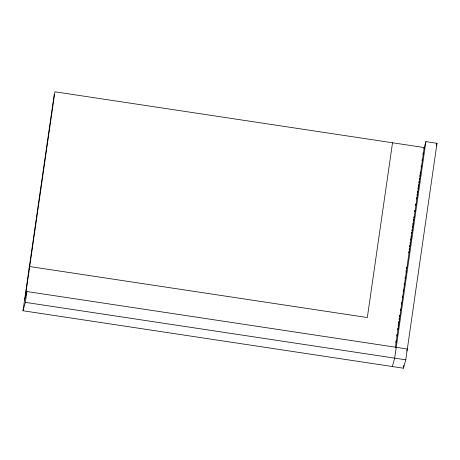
<?xml version="1.0" encoding="UTF-8"?>
<svg xmlns="http://www.w3.org/2000/svg" width="460" height="460" viewBox="0 0 460 460"><rect width="100%" height="100%" fill="white"/><g stroke="black" fill="none" stroke-linecap="round" stroke-linejoin="round"><path stroke-width="0.69" d="M423.89 148.787L425.902 141.611L437 143.29L405.772 359.818L403.409 368.213L23 310.764L54.228 94.237M25.248 297.488L54.918 91.787L424.235 147.562L395.381 347.587M23 310.764L25.363 302.364L26.921 291.536L407.33 348.99L406.789 350.928M392.529 142.773L367.327 317.544L29.71 266.553L29.02 269.002M395.796 342.401L396.025 340.814M396.716 336.013L396.945 334.431M397.641 329.624L397.865 328.049M398.153 326.071L398.354 324.651M398.561 323.23L398.785 321.666M399.073 319.683L399.28 318.262M399.481 316.842L399.705 315.278M400.401 310.454L400.608 309.034M401.327 304.066L401.528 302.645M402.247 297.678L402.471 296.131M403.167 291.283L403.391 289.742M404.087 284.895L404.311 283.36M405.013 278.507L405.231 276.977M405.933 272.119L406.151 270.595M406.444 268.565L406.651 267.151M408.698 252.948L408.9 251.528M409.118 250.021L409.325 248.607M409.618 246.56L409.837 245.059M410.038 243.639L410.245 242.219M410.538 240.172L410.757 238.677M410.958 237.256L411.165 235.836M411.464 233.783L411.677 232.288M411.884 230.874L412.085 229.454M412.384 227.389L412.597 225.906M412.804 224.486L413.005 223.071M413.304 221.001L413.517 219.523M413.724 218.103L413.925 216.689M414.644 211.721L414.851 210.3M415.564 205.338L415.771 203.918M416.478 198.996L416.691 197.535M416.99 195.448L417.197 194.028M417.398 192.608L417.611 191.153M417.91 189.054L418.123 187.605M418.324 186.219L418.531 184.765M418.836 182.666L419.043 181.223M419.244 179.826L419.451 178.382M419.756 176.278L419.963 174.834M420.164 173.437L420.371 172M421.084 167.049L421.291 165.617M422.01 160.661L422.217 159.229M422.93 154.273L423.137 152.846M425.902 141.611L394.674 358.139L392.317 366.539M403.409 368.213L403.817 365.372M24.564 299.937L26.921 291.536M436.275 145.872L437 143.29M25.363 302.364L405.772 359.818"/></g></svg>
